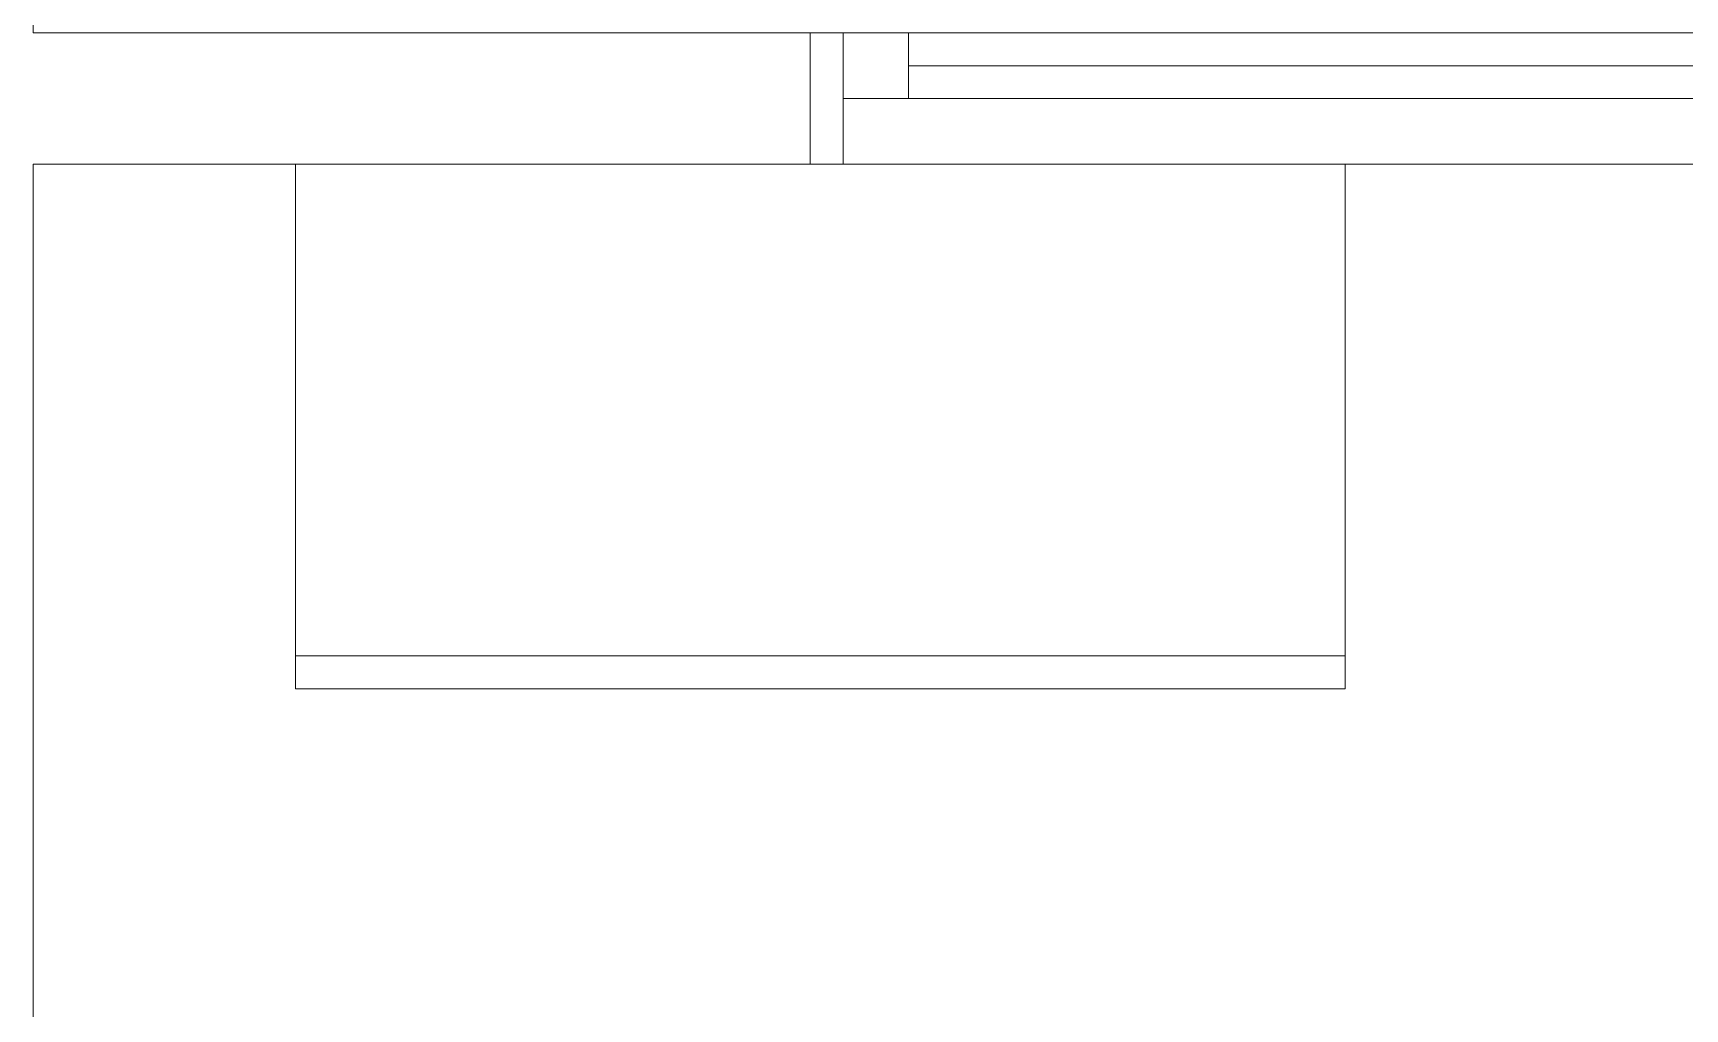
# Model space of a CAD drawing. Header units: millimetres. Extents: x -2143172 to 5255, y -610845 to 279739.
# Drawn here: x -1259091 to -1257832, y -27609 to -26865 of the extents above; entities that cross this region are included whole.
import ezdxf

# ---------------------------------------------------------------- set-up
doc = ezdxf.new("R2010")
doc.units = ezdxf.units.MM
doc.header["$LTSCALE"] = 30
doc.layers.get('0').update_dxf_attribs({"lineweight": 5})
for name, color, linetype, lineweight in [('Aluminum', 7, 'Continuous', 5), ('LOADING', 163, 'Continuous', 5), ('Walls', 32, 'Continuous', 5)]:
    doc.layers.add(name, color=color, linetype=linetype, lineweight=lineweight)

# ---------------------------------------------------------------- blocks, each defined once
blk = doc.blocks.new('GF21027-P')
at = {"color": 0}
for p, q in [((0.4, 0.4), (-0.4, 0.4)), ((-0.4, 0.4), (-0.4, 0)), ((0.4, 0), (0.4, 0.4)), ((-0.4, 0.025), (0.4, 0.025)), ((-0.4, 0), (0.4, 0))]:
    blk.add_line(p, q, dxfattribs=at)

msp = doc.modelspace()

# ---------------------------------------------------------------- linework, layer by layer
at = {"layer": 'Aluminum', "color": 5}
for p, q in [((-1257298.5, -26864.7), (-1258498.5, -26864.7)), ((-1258473.5, -26964.7), (-1258473.5, -26864.7)), ((-1258423.5, -26914.7), (-1258423.5, -26864.7)), ((-1258423.5, -26889.7), (-1257373.5, -26889.7)), ((-1257323.5, -26914.7), (-1258473.5, -26914.7)), ((-1257298.5, -26964.7), (-1258498.5, -26964.7))]:
    msp.add_line(p, q, dxfattribs=at)
at = {"layer": 'Walls'}
for p, q in [((-1259090.9, -22514.7), (-1259090.9, -26864.7)), ((-1259090.9, -26864.7), (-1258498.5, -26864.7)), ((-1258498.5, -26964.7), (-1258498.5, -26864.7)), ((-1259090.9, -26964.7), (-1258498.5, -26964.7)), ((-1259090.9, -26964.7), (-1259090.9, -30364.7))]:
    msp.add_line(p, q, dxfattribs=at)

# ---------------------------------------------------------------- block references
at = {"layer": 'LOADING', "color": 1, "xscale": -1000, "yscale": 1000, "zscale": 1000, "rotation": 359.9999999790883}
msp.add_blockref('GF21027-P', (-1258490.9, -27364.7, -0.1), dxfattribs=at)

doc.saveas('drawing.dxf')
